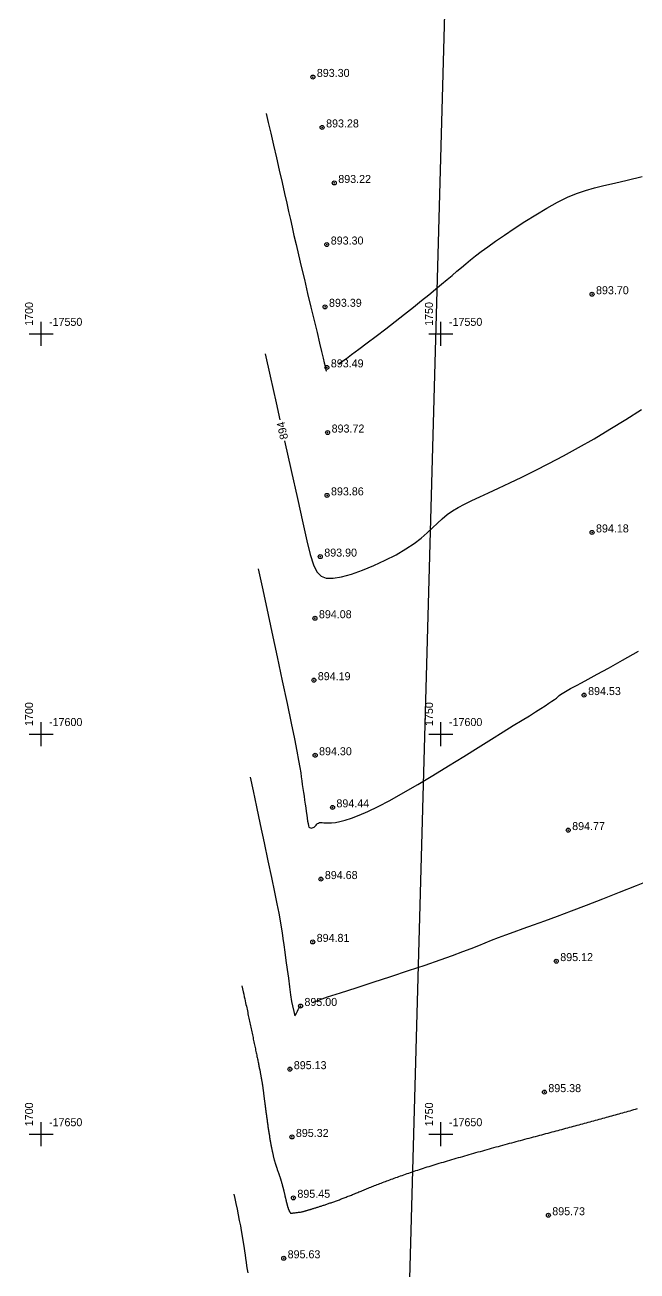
# Model space of a CAD drawing. Header units: millimetres. Extents: x -1114 to 5336, y -18321 to -16715.
# Drawn here: x -1114.4 to -1037.8, y -18166 to -18010.3 of the extents above; entities that cross this region are included whole.
import ezdxf

# ---------------------------------------------------------------- set-up
doc = ezdxf.new("R2010")
doc.units = ezdxf.units.MM
doc.header["$PDMODE"] = 32
doc.header["$PDSIZE"] = 0.5
doc.linetypes.add('CONTI', pattern=[0])
for name, color, linetype in [('GOR_BDEFAULT', 212, 'CONTI'), ('GORIZDEFAULT', 32, 'CONTI'), ('NAD_MDEFAULT', 7, 'CONTI'), ('PI_DTDEFAULT', 3, 'CONTI'), ('PI_OTDEFAULT', 172, 'CONTI'), ('PI_TTDEFAULT', 5, 'CONTI'), ('SETKR', 7, 'CONTI')]:
    doc.layers.add(name, color=color, linetype=linetype)
doc.styles.add('1 Цифры отметки', font='', dxfattribs={"height": 1})
doc.styles.get('1 Цифры отметки').set_extended_font_data('Kyrghyz Letterica')

# ---------------------------------------------------------------- blocks, each defined once
blk = doc.blocks.new('BL_333')
at = {"color": 0}
for p, q in [((-1.5, 0), (1.5, 0)), ((0, -1.5), (0, 1.5))]:
    blk.add_line(p, q, dxfattribs=at)

msp = doc.modelspace()

# ---------------------------------------------------------------- linework, layer by layer
at = {"color": 242, "true_color": 0xcd2027, "extrusion": (-0.01325716974884626, 0.01768293051550256, 0.999755750880501), "elevation": 589.8331356211519}
msp.add_lwpolyline([(11816.23120442711, 13994.96296030176), (11803.7132254632, 13998.75885966596), (11779.60471839021, 14006.06942209178), (11743.85568373051, 14013.71036732785), (11708.10664907081, 14021.35131256394), (11381.79729851056, 13610.22881136304), (11465.06582467756, 13552.52405538412), (11816.23113084898, 13994.96298261328)], dxfattribs=at)
at = {"color": 1, "extrusion": (-0.01325716974884626, 0.01768293051550256, 0.999755750880501), "elevation": 589.833135621152}
msp.add_lwpolyline([(11816.23113084898, 13994.96298261328), (11791.19532007743, 14002.55473671864), (11779.60471839021, 14006.06942209178), (11708.10664907081, 14021.35131256394), (11381.79729851056, 13610.22881136304), (11465.06582467756, 13552.52405538412)], dxfattribs=at)
at = {"layer": 'GOR_BDEFAULT', "color": 32, "lineweight": 30}
for points in [[(-1084.328549776084, -18051.42104579571, 894), (-1083.708549776085, -18054.20104579571, 894), (-1082.958549776085, -18057.53104579571, 894), (-1082.483706962026, -18059.66490733049, 894)], [(-1079.618549776085, -18072.53104579571, 894), (-1079.118549776085, -18074.75104579571, 894), (-1078.698549776085, -18076.47104579572, 894), (-1078.298549776085, -18077.75104579571, 894), (-1077.858549776085, -18078.64104579571, 894), (-1077.338549776085, -18079.18104579571, 894), (-1076.688549776085, -18079.44104579571, 894), (-1075.838549776085, -18079.45104579571, 894), (-1074.768549776085, -18079.26104579571, 894), (-1073.518549776085, -18078.92104579571, 894), (-1072.148549776085, -18078.44104579571, 894), (-1070.728549776085, -18077.85104579571, 894), (-1069.308549776085, -18077.20104579571, 894), (-1067.968549776085, -18076.50104579571, 894), (-1066.748549776084, -18075.79104579572, 894), (-1065.708549776085, -18075.09104579571, 894), (-1064.828549776084, -18074.42104579571, 894), (-1064.068549776085, -18073.77104579571, 894), (-1063.398549776085, -18073.15104579572, 894), (-1062.788549776085, -18072.56104579572, 894), (-1062.188549776085, -18072.01104579571, 894), (-1061.578549776084, -18071.50104579571, 894), (-1060.928549776085, -18071.04104579572, 894), (-1060.198549776085, -18070.60104579571, 894), (-1059.398549776085, -18070.17104579571, 894), (-1058.508549776085, -18069.74104579572, 894), (-1057.508549776085, -18069.27104579571, 894), (-1056.398549776085, -18068.76104579571, 894), (-1055.148549776085, -18068.19104579571, 894), (-1053.748549776084, -18067.54104579572, 894), (-1052.228549776085, -18066.81104579572, 894), (-1050.578549776084, -18066.00104579571, 894), (-1048.848549776085, -18065.12104579571, 894), (-1047.018549776085, -18064.16104579571, 894), (-1045.138549776085, -18063.12104579571, 894), (-1043.198549776085, -18062.01104579571, 894), (-1041.228549776085, -18060.83104579571, 894), (-1039.248549776084, -18059.61104579571, 894), (-1037.268549776085, -18058.37104579571, 894)], [(-1081.898549776085, -18062.27104579571, 894), (-1081.068549776085, -18065.98104579571, 894), (-1080.298549776085, -18069.48104579571, 894), (-1079.618549776085, -18072.53104579571, 894)], [(-1088.238549776085, -18156.39104579571, 896), (-1088.128549776085, -18156.93104579571, 896), (-1087.998549776084, -18157.56104579572, 896), (-1087.848549776085, -18158.26104579571, 896), (-1087.698549776085, -18158.98104579571, 896), (-1087.558549776085, -18159.69104579571, 896), (-1087.418549776085, -18160.35104579571, 896), (-1087.308549776085, -18160.92104579571, 896), (-1086.938549776085, -18163.16104579571, 896), (-1086.898549776085, -18163.54104579572, 896), (-1086.838549776085, -18163.96104579571, 896), (-1086.788549776085, -18164.42104579571, 896), (-1086.718549776085, -18164.90104579572, 896), (-1086.648549776085, -18165.37104579571, 896), (-1086.578549776084, -18165.81104579572, 896), (-1086.508549776085, -18166.22104579572, 896)]]:
    msp.add_polyline3d(points, dxfattribs=at)
at = {"layer": 'GORIZDEFAULT', "color": 32}
for points in [[(-1084.188549776085, -18021.38104579572, 893.5), (-1083.938549776085, -18022.51104579571, 893.5), (-1083.628549776085, -18023.85104579571, 893.5), (-1083.288549776085, -18025.34104579571, 893.5), (-1082.928549776085, -18026.90104579572, 893.5), (-1082.568549776085, -18028.47104579572, 893.5), (-1082.218549776085, -18029.98104579571, 893.5), (-1081.908549776084, -18031.36104579571, 893.5), (-1081.638549776085, -18032.57104579571, 893.5), (-1081.398549776085, -18033.64104579571, 893.5), (-1081.178549776085, -18034.63104579572, 893.5), (-1080.958549776085, -18035.60104579571, 893.5), (-1080.728549776085, -18036.62104579571, 893.5), (-1080.468549776085, -18037.74104579572, 893.5), (-1080.168549776085, -18039.02104579571, 893.5), (-1079.818549776085, -18040.50104579571, 893.5), (-1079.428549776085, -18042.14104579571, 893.5), (-1079.018549776085, -18043.85104579571, 893.5), (-1078.608549776085, -18045.58104579571, 893.5), (-1078.208549776085, -18047.23104579571, 893.5), (-1077.848549776085, -18048.76104579571, 893.5), (-1077.528549776085, -18050.07104579571, 893.5), (-1077.278549776085, -18051.12104579571, 893.5), (-1077.088549776085, -18051.93104579571, 893.5), (-1076.938549776085, -18052.53104579571, 893.5), (-1076.838549776085, -18052.95104579571, 893.5), (-1076.768549776085, -18053.23104579571, 893.5), (-1076.728549776085, -18053.40104579572, 893.5), (-1076.688549776085, -18053.51104579571, 893.5), (-1076.618549776085, -18053.49104579572, 893.5)], [(-1075.178549776085, -18052.67104579571, 893.5), (-1074.728549776085, -18052.36104579571, 893.5), (-1074.178549776085, -18051.98104579571, 893.5), (-1073.518549776085, -18051.50104579571, 893.5), (-1072.608549776085, -18050.83104579571, 893.5), (-1071.568549776085, -18050.05104579571, 893.5), (-1070.438549776085, -18049.19104579571, 893.5), (-1069.258549776085, -18048.28104579571, 893.5), (-1068.068549776085, -18047.35104579571, 893.5), (-1066.898549776085, -18046.44104579571, 893.5), (-1065.788549776085, -18045.57104579571, 893.5), (-1064.778549776085, -18044.76104579571, 893.5), (-1063.868549776085, -18044.02104579571, 893.5), (-1063.028549776085, -18043.34104579571, 893.5), (-1062.268549776085, -18042.71104579571, 893.5), (-1061.578549776084, -18042.13104579572, 893.5), (-1060.938549776085, -18041.60104579571, 893.5), (-1060.348549776085, -18041.09104579571, 893.5), (-1059.788549776085, -18040.62104579571, 893.5), (-1059.228549776085, -18040.15104579572, 893.5), (-1058.658549776084, -18039.68104579571, 893.5), (-1058.028549776085, -18039.18104579571, 893.5), (-1057.318549776085, -18038.64104579571, 893.5), (-1056.498549776084, -18038.04104579572, 893.5), (-1055.548549776085, -18037.35104579571, 893.5), (-1054.428549776085, -18036.58104579571, 893.5), (-1053.188549776085, -18035.74104579572, 893.5), (-1051.858549776085, -18034.88104579572, 893.5), (-1050.488549776085, -18034.02104579571, 893.5), (-1049.118549776085, -18033.21104579571, 893.5), (-1047.788549776085, -18032.47104579572, 893.5), (-1046.538549776085, -18031.85104579571, 893.5), (-1045.388549776085, -18031.36104579571, 893.5), (-1044.288549776085, -18030.98104579571, 893.5), (-1043.178549776085, -18030.67104579571, 893.5), (-1041.988549776085, -18030.38104579572, 893.5), (-1040.638549776085, -18030.07104579571, 893.5), (-1039.058549776085, -18029.72104579572, 893.5), (-1037.198549776085, -18029.26104579571, 893.5)], [(-1085.208549776085, -18078.26104579571, 894.5), (-1084.708549776085, -18080.53104579571, 894.5), (-1084.128549776085, -18083.23104579571, 894.5), (-1083.488549776085, -18086.19104579571, 894.5), (-1082.828549776084, -18089.26104579571, 894.5), (-1082.188549776085, -18092.27104579571, 894.5), (-1081.588549776085, -18095.09104579571, 894.5), (-1081.078549776084, -18097.54104579572, 894.5), (-1080.678549776085, -18099.51104579571, 894.5), (-1080.368549776085, -18101.04104579572, 894.5), (-1080.148549776085, -18102.20104579571, 894.5), (-1079.998549776084, -18103.08104579571, 894.5), (-1079.888549776085, -18103.74104579572, 894.5), (-1079.808549776085, -18104.27104579571, 894.5), (-1079.748549776084, -18104.74104579572, 894.5), (-1079.688549776085, -18105.22104579572, 894.5), (-1079.618549776085, -18105.70104579571, 894.5), (-1079.548549776085, -18106.20104579571, 894.5), (-1079.468549776085, -18106.69104579571, 894.5), (-1079.398549776085, -18107.19104579571, 894.5), (-1079.328549776084, -18107.67104579571, 894.5), (-1079.258549776085, -18108.15104579572, 894.5), (-1079.198549776085, -18108.60104579571, 894.5), (-1079.138549776085, -18109.03104579571, 894.5), (-1079.078549776084, -18109.43104579571, 894.5), (-1079.018549776085, -18109.79104579572, 894.5), (-1078.968549776085, -18110.10104579571, 894.5), (-1078.918549776085, -18110.36104579571, 894.5), (-1078.868549776085, -18110.55104579571, 894.5), (-1078.578549776084, -18110.69104579571, 894.5), (-1078.188549776085, -18110.54104579572, 894.5), (-1078.118549776085, -18110.46104579571, 894.5), (-1078.048549776085, -18110.37104579571, 894.5), (-1077.968549776085, -18110.28104579571, 894.5), (-1077.888549776085, -18110.18104579571, 894.5), (-1077.788549776085, -18110.09104579571, 894.5), (-1077.678549776085, -18110.03104579571, 894.5), (-1077.548549776085, -18109.98104579571, 894.5), (-1077.398549776085, -18109.97104579572, 894.5), (-1077.218549776085, -18109.98104579571, 894.5), (-1077.008549776085, -18110.00104579571, 894.5), (-1076.738549776085, -18110.02104579571, 894.5), (-1076.418549776085, -18110.02104579571, 894.5), (-1076.018549776085, -18110.00104579571, 894.5), (-1075.548549776085, -18109.95104579571, 894.5), (-1074.988549776085, -18109.84104579571, 894.5), (-1074.308549776085, -18109.67104579571, 894.5), (-1073.518549776085, -18109.41104579571, 894.5), (-1072.578549776084, -18109.06104579572, 894.5), (-1071.488549776085, -18108.58104579571, 894.5), (-1070.208549776085, -18107.97104579572, 894.5), (-1068.738549776085, -18107.20104579571, 894.5), (-1067.078549776084, -18106.27104579571, 894.5), (-1065.258549776085, -18105.21104579571, 894.5), (-1063.348549776085, -18104.07104579571, 894.5), (-1061.408549776084, -18102.89104579571, 894.5), (-1059.498549776084, -18101.71104579571, 894.5), (-1057.688549776085, -18100.58104579571, 894.5), (-1056.028549776085, -18099.55104579571, 894.5), (-1054.568549776085, -18098.64104579571, 894.5), (-1053.308549776085, -18097.86104579571, 894.5), (-1052.218549776085, -18097.19104579571, 894.5), (-1051.298549776085, -18096.62104579571, 894.5), (-1050.518549776085, -18096.13104579572, 894.5), (-1049.868549776085, -18095.72104579572, 894.5), (-1049.318549776085, -18095.37104579571, 894.5), (-1048.868549776085, -18095.07104579571, 894.5), (-1048.488549776085, -18094.81104579572, 894.5), (-1048.178549776085, -18094.59104579571, 894.5), (-1047.928549776085, -18094.41104579571, 894.5), (-1047.728549776085, -18094.25104579571, 894.5), (-1047.558549776085, -18094.11104579571, 894.5), (-1047.408549776084, -18093.99104579572, 894.5), (-1046.368549776085, -18093.33104579571, 894.5), (-1046.138549776085, -18093.21104579571, 894.5), (-1045.828549776084, -18093.06104579572, 894.5), (-1045.388549776085, -18092.83104579571, 894.5), (-1044.778549776085, -18092.51104579571, 894.5), (-1043.938549776085, -18092.06104579572, 894.5), (-1042.838549776085, -18091.45104579571, 894.5), (-1041.418549776085, -18090.67104579571, 894.5), (-1039.668549776085, -18089.68104579571, 894.5), (-1037.638549776085, -18088.54104579572, 894.5)], [(-1086.218549776085, -18104.30104579571, 895), (-1085.848549776085, -18106.00104579571, 895), (-1085.418549776085, -18108.01104579571, 895), (-1084.948549776085, -18110.21104579571, 895), (-1084.458549776085, -18112.50104579571, 895), (-1083.978549776085, -18114.75104579571, 895), (-1083.538549776085, -18116.84104579571, 895), (-1083.158549776084, -18118.67104579571, 895), (-1082.858549776085, -18120.14104579571, 895), (-1082.628549776085, -18121.30104579571, 895), (-1082.448549776085, -18122.24104579572, 895), (-1082.318549776085, -18123.02104579571, 895), (-1082.208549776085, -18123.73104579571, 895), (-1082.108549776085, -18124.44104579571, 895), (-1082.008549776085, -18125.24104579572, 895), (-1081.878549776085, -18126.17104579571, 895), (-1081.738549776085, -18127.21104579571, 895), (-1081.588549776085, -18128.32104579571, 895), (-1081.428549776085, -18129.43104579571, 895), (-1081.278549776085, -18130.50104579571, 895), (-1081.148549776085, -18131.48104579571, 895), (-1081.028549776085, -18132.33104579571, 895), (-1080.608549776085, -18134.10104579571, 895), (-1080.538549776085, -18134.00104579571, 895), (-1080.448549776085, -18133.86104579571, 895), (-1080.358549776085, -18133.69104579571, 895), (-1080.268549776085, -18133.52104579571, 895), (-1080.188549776085, -18133.34104579571, 895), (-1080.108549776085, -18133.18104579571, 895), (-1080.038549776085, -18133.05104579571, 895), (-1079.908549776084, -18133.00104579571, 895)], [(-1078.418549776085, -18132.45104579571, 895), (-1076.538549776085, -18131.75104579571, 895), (-1074.898549776085, -18131.23104579571, 895), (-1072.968549776085, -18130.61104579571, 895), (-1070.828549776084, -18129.92104579571, 895), (-1068.608549776085, -18129.20104579571, 895), (-1066.398549776085, -18128.47104579572, 895), (-1064.308549776085, -18127.77104579571, 895), (-1062.448549776085, -18127.13104579572, 895), (-1060.898549776085, -18126.58104579571, 895), (-1059.618549776085, -18126.10104579571, 895), (-1058.558549776085, -18125.69104579571, 895), (-1057.638549776085, -18125.32104579571, 895), (-1056.818549776085, -18124.98104579571, 895), (-1056.018549776085, -18124.66104579571, 895), (-1055.178549776085, -18124.33104579571, 895), (-1054.248549776084, -18123.98104579571, 895), (-1053.208549776085, -18123.61104579571, 895), (-1052.058549776085, -18123.20104579571, 895), (-1050.768549776085, -18122.74104579572, 895), (-1049.348549776085, -18122.23104579571, 895), (-1047.768549776085, -18121.65104579572, 895), (-1046.028549776085, -18121.01104579571, 895), (-1044.138549776085, -18120.28104579571, 895), (-1042.118549776085, -18119.50104579571, 895), (-1040.018549776085, -18118.68104579571, 895), (-1037.908549776084, -18117.83104579571, 895), (-1035.808549776085, -18116.99104579572, 895)], [(-1087.228549776085, -18130.35104579571, 895.5), (-1087.143077770877, -18130.74690842592, 895.5), (-1087.066023734418, -18131.10482183738, 895.5), (-1086.99643063546, -18131.42902431134, 895.5), (-1086.933341442751, -18131.72375412904, 895.5), (-1086.875799125043, -18131.99324957175, 895.5), (-1086.822846651085, -18132.24174892071, 895.5), (-1086.773526989626, -18132.47349045717, 895.5), (-1086.726883109418, -18132.69271246238, 895.5), (-1086.682078421918, -18132.90313889467, 895.5), (-1086.638758109418, -18133.10643642072, 895.5), (-1086.596687796918, -18133.30375738426, 895.5), (-1086.555633109418, -18133.49625412905, 895.5), (-1086.515359671918, -18133.68507899884, 895.5), (-1086.475633109418, -18133.87138433738, 895.5), (-1086.436219046918, -18134.05632248842, 895.5), (-1086.396883109418, -18134.24104579571, 895.5), (-1086.357436494834, -18134.42648524884, 895.5), (-1086.317872692752, -18134.61268642071, 895.5), (-1086.278230765668, -18134.79947353009, 895.5), (-1086.238549776085, -18134.98667079572, 895.5), (-1086.198868786501, -18135.17410243634, 895.5), (-1086.159226859419, -18135.36159267071, 895.5), (-1086.119663057335, -18135.54896571759, 895.5), (-1086.080216442751, -18135.73604579571, 895.5), (-1086.04092282296, -18135.92266037905, 895.5), (-1086.001804984418, -18136.10864996238, 895.5), (-1085.962882458376, -18136.29385829572, 895.5), (-1085.924174776084, -18136.47812912905, 895.5), (-1085.885701468793, -18136.66130621238, 895.5), (-1085.847482067751, -18136.84323329572, 895.5), (-1085.80953610421, -18137.02375412905, 895.5), (-1085.771883109418, -18137.20271246238, 895.5), (-1085.734545869835, -18137.37996181134, 895.5), (-1085.697560192752, -18137.55539475405, 895.5), (-1085.660965140668, -18137.72891363426, 895.5), (-1085.624799776085, -18137.90042079572, 895.5), (-1085.589103161502, -18138.06981858217, 895.5), (-1085.553914359419, -18138.23700933738, 895.5), (-1085.519272432335, -18138.40189540509, 895.5), (-1085.485216442751, -18138.56437912905, 895.5), (-1085.45178219796, -18138.72435308738, 895.5), (-1085.418992484418, -18138.88167079571, 895.5), (-1085.386866833376, -18139.03617600405, 895.5), (-1085.355424776085, -18139.18771246238, 895.5), (-1085.324685843793, -18139.33612392071, 895.5), (-1085.294669567751, -18139.48125412905, 895.5), (-1085.265395479209, -18139.62294683738, 895.5), (-1085.236883109418, -18139.76104579571, 895.5), (-1085.209148734419, -18139.89543381655, 895.5), (-1085.182195609418, -18140.02614996238, 895.5), (-1085.156023734418, -18140.15327235821, 895.5), (-1085.130633109418, -18140.27687912905, 895.5), (-1085.106023734418, -18140.39704839988, 895.5), (-1085.082195609419, -18140.51385829571, 895.5), (-1085.059148734418, -18140.62738694155, 895.5), (-1085.036883109418, -18140.73771246238, 895.5), (-1085.01539547921, -18140.84491949363, 895.5), (-1084.994669567752, -18140.94911871238, 895.5), (-1084.974685843793, -18141.05042730613, 895.5), (-1084.955424776085, -18141.14896246238, 895.5), (-1084.936866833376, -18141.24484136863, 895.5), (-1084.918992484419, -18141.33818121238, 895.5), (-1084.90178219796, -18141.42909918113, 895.5), (-1084.885216442752, -18141.51771246238, 895.5), (-1084.869272432335, -18141.60413824363, 895.5), (-1084.853914359418, -18141.68849371238, 895.5), (-1084.839103161501, -18141.77089605613, 895.5), (-1084.824799776085, -18141.85146246238, 895.5), (-1084.810965140668, -18141.93031011863, 895.5), (-1084.797560192751, -18142.00755621238, 895.5), (-1084.784545869835, -18142.08331793113, 895.5), (-1084.771883109418, -18142.15771246238, 895.5), (-1084.75953610421, -18142.23085699363, 895.5), (-1084.747482067752, -18142.30286871238, 895.5), (-1084.735701468793, -18142.37386480613, 895.5), (-1084.724174776085, -18142.44396246238, 895.5), (-1084.712882458377, -18142.51327886863, 895.5), (-1084.701804984418, -18142.58193121238, 895.5), (-1084.69092282296, -18142.65003668113, 895.5), (-1084.680216442752, -18142.71771246238, 895.5), (-1084.669669567751, -18142.78507574363, 895.5), (-1084.659278942751, -18142.85224371238, 895.5), (-1084.649044567752, -18142.91933355613, 895.5), (-1084.638966442752, -18142.98646246238, 895.5), (-1084.629044567751, -18143.05374761863, 895.5), (-1084.619278942751, -18143.12130621238, 895.5), (-1084.609669567752, -18143.18925543113, 895.5), (-1084.600216442752, -18143.25771246238, 895.5), (-1084.590913057335, -18143.32678798321, 895.5), (-1084.581726859418, -18143.39656662905, 895.5), (-1084.572618786501, -18143.46712652488, 895.5), (-1084.563549776085, -18143.53854579571, 895.5), (-1084.554480765668, -18143.61090256655, 895.5), (-1084.545372692752, -18143.68427496238, 895.5), (-1084.536186494835, -18143.75874110821, 895.5), (-1084.526883109418, -18143.83437912905, 895.5), (-1084.51742672921, -18143.91127040509, 895.5), (-1084.507794567752, -18143.98950933738, 895.5), (-1084.497967093794, -18144.06919358217, 895.5), (-1084.487924776085, -18144.15042079572, 895.5), (-1084.477648083377, -18144.23328863426, 895.5), (-1084.467117484418, -18144.31789475405, 895.5), (-1084.45631344796, -18144.40433681134, 895.5), (-1084.445216442751, -18144.49271246238, 895.5), (-1084.433810192751, -18144.58309983217, 895.5), (-1084.422091442751, -18144.67549892071, 895.5), (-1084.410060192751, -18144.76989019676, 895.5), (-1084.397716442752, -18144.86625412905, 895.5), (-1084.385060192752, -18144.96457118634, 895.5), (-1084.372091442751, -18145.06482183738, 895.5), (-1084.358810192752, -18145.16698655092, 895.5), (-1084.345216442752, -18145.27104579571, 895.5), (-1084.331313447959, -18145.37696376447, 895.5), (-1084.317117484418, -18145.48463954571, 895.5), (-1084.302648083377, -18145.59395595196, 895.5), (-1084.287924776085, -18145.70479579571, 895.5), (-1084.272967093793, -18145.81704188946, 895.5), (-1084.257794567751, -18145.93057704571, 895.5), (-1084.24242672921, -18146.04528407696, 895.5), (-1084.226883109418, -18146.16104579571, 895.5), (-1084.211179984418, -18146.2777580353, 895.5), (-1084.195320609419, -18146.39536871238, 895.5), (-1084.179304984418, -18146.51383876447, 895.5), (-1084.163133109419, -18146.63312912905, 895.5), (-1084.146804984418, -18146.75320074363, 895.5), (-1084.130320609418, -18146.87401454572, 895.5), (-1084.113679984418, -18146.9955314728, 895.5), (-1084.096883109419, -18147.11771246238, 895.5), (-1084.079929984418, -18147.24050543113, 895.5), (-1084.062820609419, -18147.36380621238, 895.5), (-1084.045554984418, -18147.48749761863, 895.5), (-1084.028133109418, -18147.61146246238, 895.5), (-1084.010554984418, -18147.73558355613, 895.5), (-1083.992820609418, -18147.85974371238, 895.5), (-1083.974929984419, -18147.98382574363, 895.5), (-1083.956883109418, -18148.10771246238, 895.5), (-1083.938679984418, -18148.23129970196, 895.5), (-1083.920320609418, -18148.35453537905, 895.5), (-1083.901804984418, -18148.47738043113, 895.5), (-1083.883133109418, -18148.59979579571, 895.5), (-1083.864304984418, -18148.7217424103, 895.5), (-1083.845320609418, -18148.84318121238, 895.5), (-1083.826179984418, -18148.96407313946, 895.5), (-1083.806883109418, -18149.08437912905, 895.5), (-1083.787433239627, -18149.2040470978, 895.5), (-1083.767846651085, -18149.32297287905, 895.5), (-1083.748142875043, -18149.4410392853, 895.5), (-1083.728341442751, -18149.55812912905, 895.5), (-1083.70846188546, -18149.67412522279, 895.5), (-1083.688523734418, -18149.78891037905, 895.5), (-1083.668546520877, -18149.9023674103, 895.5), (-1083.648549776085, -18150.01437912905, 895.5), (-1083.628549776085, -18150.12484462384, 895.5), (-1083.608549776085, -18150.23372808738, 895.5), (-1083.588549776085, -18150.34100998842, 895.5), (-1083.568549776085, -18150.44667079571, 895.5), (-1083.548549776085, -18150.55069097801, 895.5), (-1083.528549776085, -18150.65305100405, 895.5), (-1083.508549776085, -18150.75373134259, 895.5), (-1083.488549776085, -18150.85271246238, 895.5), (-1083.468549776085, -18150.94997808738, 895.5), (-1083.448549776085, -18151.04552496238, 895.5), (-1083.428549776085, -18151.13935308738, 895.5), (-1083.408549776085, -18151.23146246238, 895.5), (-1083.388549776085, -18151.32185308738, 895.5), (-1083.368549776085, -18151.41052496238, 895.5), (-1083.348549776085, -18151.49747808738, 895.5), (-1083.328549776084, -18151.58271246238, 895.5), (-1083.308549776085, -18151.66623785301, 895.5), (-1083.288549776084, -18151.74810308738, 895.5), (-1083.268549776085, -18151.82836675926, 895.5), (-1083.248549776084, -18151.90708746238, 895.5), (-1083.228549776085, -18151.98432379051, 895.5), (-1083.208549776085, -18152.06013433738, 895.5), (-1083.188549776085, -18152.13457769676, 895.5), (-1083.168549776085, -18152.20771246238, 895.5), (-1083.148549776085, -18152.27959071759, 895.5), (-1083.128549776085, -18152.35023850404, 895.5), (-1083.108549776085, -18152.41967535301, 895.5), (-1083.088549776085, -18152.48792079571, 895.5), (-1083.068549776085, -18152.55499436342, 895.5), (-1083.048549776085, -18152.62091558738, 895.5), (-1083.028549776085, -18152.68570399884, 895.5), (-1083.008549776085, -18152.74937912905, 895.5), (-1082.988549776085, -18152.81197027488, 895.5), (-1082.968549776085, -18152.87354579571, 895.5), (-1082.948549776085, -18152.93418381655, 895.5), (-1082.928549776085, -18152.99396246238, 895.5), (-1082.908549776085, -18153.05295985821, 895.5), (-1082.888549776085, -18153.11125412905, 895.5), (-1082.868549776085, -18153.16892339988, 895.5), (-1082.848549776085, -18153.22604579571, 895.5), (-1082.828553031293, -18153.28268967592, 895.5), (-1082.808575817751, -18153.33888433738, 895.5), (-1082.78863766671, -18153.39464931134, 895.5), (-1082.768758109418, -18153.45000412905, 895.5), (-1082.748956677126, -18153.50496832175, 895.5), (-1082.729252901085, -18153.55956142072, 895.5), (-1082.709666312543, -18153.61380295717, 895.5), (-1082.690216442752, -18153.66771246238, 895.5), (-1082.670919567751, -18153.72131272279, 895.5), (-1082.651778942752, -18153.77463954571, 895.5), (-1082.632794567751, -18153.82773199363, 895.5), (-1082.613966442752, -18153.88062912904, 895.5), (-1082.595294567752, -18153.93337001446, 895.5), (-1082.576778942752, -18153.98599371238, 895.5), (-1082.558419567752, -18154.03853928529, 895.5), (-1082.540216442751, -18154.09104579571, 895.5), (-1082.522169567751, -18154.14355556134, 895.5), (-1082.504278942752, -18154.19612392071, 895.5), (-1082.486544567751, -18154.24880946759, 895.5), (-1082.468966442751, -18154.30167079571, 895.5), (-1082.451544567752, -18154.35476649884, 895.5), (-1082.434278942751, -18154.40815517071, 895.5), (-1082.417169567751, -18154.46189540509, 895.5), (-1082.400216442751, -18154.51604579571, 895.5), (-1082.383416312543, -18154.5706519155, 895.5), (-1082.366752901085, -18154.62570725405, 895.5), (-1082.350206677126, -18154.68119228009, 895.5), (-1082.333758109418, -18154.73708746238, 895.5), (-1082.31738766671, -18154.79337326967, 895.5), (-1082.301075817752, -18154.85003017071, 895.5), (-1082.284803031293, -18154.90703863425, 895.5), (-1082.268549776085, -18154.96437912905, 895.5), (-1082.252306286501, -18155.02202886863, 895.5), (-1082.236101859418, -18155.07995204571, 895.5), (-1082.219975557335, -18155.1381095978, 895.5), (-1082.203966442751, -18155.19646246238, 895.5), (-1082.188113578169, -18155.25497157696, 895.5), (-1082.172456026085, -18155.31359787905, 895.5), (-1082.157032849002, -18155.37230230613, 895.5), (-1082.141883109418, -18155.43104579571, 895.5), (-1082.127032849002, -18155.48979254051, 895.5), (-1082.112456026085, -18155.54851975405, 895.5), (-1082.098113578169, -18155.60720790509, 895.5), (-1082.083966442751, -18155.66583746238, 895.5), (-1082.069975557335, -18155.72438889467, 895.5), (-1082.056101859418, -18155.78284267072, 895.5), (-1082.042306286501, -18155.84117925926, 895.5), (-1082.028549776085, -18155.89937912905, 895.5), (-1082.014799776085, -18155.95742274884, 895.5), (-1082.001049776085, -18156.01529058738, 895.5), (-1081.987299776085, -18156.07296311342, 895.5), (-1081.973549776085, -18156.13042079571, 895.5), (-1081.959799776085, -18156.18764410301, 895.5), (-1081.946049776085, -18156.24461350405, 895.5), (-1081.932299776085, -18156.30130946759, 895.5), (-1081.918549776085, -18156.35771246238, 895.5), (-1081.904806286501, -18156.41380295717, 895.5), (-1081.891101859418, -18156.46956142072, 895.5), (-1081.877475557335, -18156.52496832176, 895.5), (-1081.863966442751, -18156.58000412905, 895.5), (-1081.850613578168, -18156.63464931134, 895.5), (-1081.837456026085, -18156.68888433738, 895.5), (-1081.824532849001, -18156.74268967592, 895.5), (-1081.811883109418, -18156.79604579571, 895.5), (-1081.799532849001, -18156.8489299103, 895.5), (-1081.787456026084, -18156.90130621238, 895.5), (-1081.775613578168, -18156.95313563946, 895.5), (-1081.763966442752, -18157.00437912905, 895.5), (-1081.752475557335, -18157.05499761863, 895.5), (-1081.741101859418, -18157.10495204571, 895.5), (-1081.729806286501, -18157.1542033478, 895.5), (-1081.718549776085, -18157.20271246238, 895.5), (-1081.707303031293, -18157.25044683738, 895.5), (-1081.696075817751, -18157.29739996238, 895.5), (-1081.68488766671, -18157.34357183738, 895.5), (-1081.673758109418, -18157.38896246238, 895.5), (-1081.662706677126, -18157.43357183738, 895.5), (-1081.651752901084, -18157.47739996238, 895.5), (-1081.640916312543, -18157.52044683738, 895.5), (-1081.630216442752, -18157.56271246238, 895.5), (-1081.619666312543, -18157.60419358217, 895.5), (-1081.609252901085, -18157.64487392072, 895.5), (-1081.598956677127, -18157.68473394676, 895.5), (-1081.588758109418, -18157.72375412905, 895.5), (-1081.57863766671, -18157.76191493634, 895.5), (-1081.568575817751, -18157.79919683738, 895.5), (-1081.558553031294, -18157.83558030092, 895.5), (-1081.548549776085, -18157.87104579572, 895.5), (-1081.538553031293, -18157.90558355613, 895.5), (-1081.528575817752, -18157.93922287905, 895.5), (-1081.51863766671, -18157.97200282697, 895.5), (-1081.508758109419, -18158.00396246238, 895.5), (-1081.498956677126, -18158.0351408478, 895.5), (-1081.489252901085, -18158.06557704572, 895.5), (-1081.479666312543, -18158.09531011863, 895.5), (-1081.470216442752, -18158.12437912905, 895.5), (-1081.460916312543, -18158.15281337384, 895.5), (-1081.451752901085, -18158.18060308738, 895.5), (-1081.442706677127, -18158.20772873842, 895.5), (-1081.433758109418, -18158.23417079571, 895.5), (-1081.42488766671, -18158.25990972801, 895.5), (-1081.416075817751, -18158.28492600405, 895.5), (-1081.407303031293, -18158.30920009259, 895.5), (-1081.398549776085, -18158.33271246238, 895.5), (-1081.389799776085, -18158.3554533478, 895.5), (-1081.381049776085, -18158.37745204571, 895.5), (-1081.372299776085, -18158.39874761863, 895.5), (-1081.363549776085, -18158.41937912905, 895.5), (-1081.354799776085, -18158.43938563946, 895.5), (-1081.346049776085, -18158.45880621238, 895.5), (-1081.337299776085, -18158.4776799103, 895.5), (-1081.328549776084, -18158.49604579572, 895.5), (-1081.319799776084, -18158.51393642072, 895.5), (-1081.311049776084, -18158.53135829571, 895.5), (-1081.302299776085, -18158.54831142072, 895.5), (-1081.293549776085, -18158.56479579572, 895.5), (-1081.284799776085, -18158.58081142071, 895.5), (-1081.276049776085, -18158.59635829572, 895.5), (-1081.267299776085, -18158.61143642071, 895.5), (-1081.258549776085, -18158.62604579571, 895.5), (-1081.249803031294, -18158.64018642071, 895.5), (-1081.241075817752, -18158.65385829571, 895.5), (-1081.23238766671, -18158.66706142071, 895.5), (-1081.223758109419, -18158.67979579571, 895.5), (-1081.215206677127, -18158.69206142072, 895.5), (-1081.206752901085, -18158.70385829571, 895.5), (-1081.198416312543, -18158.71518642072, 895.5), (-1081.190216442752, -18158.72604579571, 895.5), (-1081.18174313546, -18158.73636480613, 895.5), (-1081.170867484419, -18158.74578537905, 895.5), (-1081.155030895877, -18158.75387782696, 895.5), (-1081.131674776085, -18158.76021246238, 895.5), (-1081.098240531293, -18158.7643595978, 895.5), (-1081.052169567752, -18158.76588954571, 895.5), (-1080.99090329171, -18158.76437261863, 895.5), (-1080.911883109418, -18158.75937912905, 895.5), (-1080.813683239627, -18158.75064540509, 895.5), (-1080.699409151085, -18158.73857183738, 895.5), (-1080.573299125043, -18158.72372483217, 895.5), (-1080.439591442751, -18158.70667079571, 895.5), (-1080.30252438546, -18158.68797613425, 895.5), (-1080.166336234418, -18158.66820725405, 895.5), (-1080.035265270876, -18158.64793056134, 895.5), (-1079.913549776085, -18158.62771246238, 895.5), (-1079.804409151085, -18158.60800217592, 895.5), (-1079.706987276085, -18158.58878017071, 895.5), (-1079.619409151085, -18158.569909728, 895.5), (-1079.539799776085, -18158.55125412904, 895.5), (-1079.466284151085, -18158.53267665509, 895.5), (-1079.396987276085, -18158.51404058738, 895.5), (-1079.330034151085, -18158.49520920717, 895.5), (-1079.263549776085, -18158.47604579571, 895.5), (-1079.195968395877, -18158.4564331655, 895.5), (-1079.126961234418, -18158.43633225404, 895.5), (-1079.05650876046, -18158.41572353009, 895.5), (-1078.984591442751, -18158.39458746238, 895.5), (-1078.911189750043, -18158.37290451967, 895.5), (-1078.836284151084, -18158.35065517071, 895.5), (-1078.759855114627, -18158.32781988426, 895.5), (-1078.681883109418, -18158.30437912905, 895.5), (-1078.602358369835, -18158.28031988426, 895.5), (-1078.521310192751, -18158.25565517072, 895.5), (-1078.438777640668, -18158.23040451968, 895.5), (-1078.354799776085, -18158.20458746238, 895.5), (-1078.269415661502, -18158.17822353009, 895.5), (-1078.182664359419, -18158.15133225405, 895.5), (-1078.094584932335, -18158.12393316551, 895.5), (-1078.005216442752, -18158.09604579572, 895.5), (-1077.91459469796, -18158.0676831655, 895.5), (-1077.822742484418, -18158.03883225405, 895.5), (-1077.729679333376, -18158.00947353009, 895.5), (-1077.635424776085, -18157.97958746238, 895.5), (-1077.539998343794, -18157.94915451967, 895.5), (-1077.443419567751, -18157.91815517072, 895.5), (-1077.34570797921, -18157.88656988426, 895.5), (-1077.246883109418, -18157.85437912905, 895.5), (-1077.146961234418, -18157.82156988426, 895.5), (-1077.045945609419, -18157.78815517071, 895.5), (-1076.943836234418, -18157.75415451967, 895.5), (-1076.840633109418, -18157.71958746238, 895.5), (-1076.736336234419, -18157.68447353009, 895.5), (-1076.630945609419, -18157.64883225405, 895.5), (-1076.524461234419, -18157.61268316551, 895.5), (-1076.416883109418, -18157.57604579571, 895.5), (-1076.308214489626, -18157.53892991029, 895.5), (-1076.198471651085, -18157.50130621238, 895.5), (-1076.087674125043, -18157.46313563946, 895.5), (-1075.975841442752, -18157.42437912905, 895.5), (-1075.86299313546, -18157.38499761863, 895.5), (-1075.749148734418, -18157.34495204571, 895.5), (-1075.634327770877, -18157.3042033478, 895.5), (-1075.518549776085, -18157.26271246238, 895.5), (-1075.401834281293, -18157.22045009259, 895.5), (-1075.284200817751, -18157.17742600405, 895.5), (-1075.165668916709, -18157.13365972801, 895.5), (-1075.046258109418, -18157.08917079572, 895.5), (-1074.925987927127, -18157.04397873842, 895.5), (-1074.804877901084, -18156.99810308738, 895.5), (-1074.682947562543, -18156.95156337384, 895.5), (-1074.560216442752, -18156.90437912905, 895.5), (-1074.436694307335, -18156.85656662905, 895.5), (-1074.312351859418, -18156.80812912905, 895.5), (-1074.187150036501, -18156.75906662905, 895.5), (-1074.061049776085, -18156.70937912905, 895.5), (-1073.934012015668, -18156.65906662905, 895.5), (-1073.805997692752, -18156.60812912904, 895.5), (-1073.676967744835, -18156.55656662905, 895.5), (-1073.546883109418, -18156.50437912905, 895.5), (-1073.415701468793, -18156.45156662905, 895.5), (-1073.283367484418, -18156.39812912905, 895.5), (-1073.149822562543, -18156.34406662904, 895.5), (-1073.015008109418, -18156.28937912904, 895.5), (-1072.878865531293, -18156.23406662905, 895.5), (-1072.741336234418, -18156.17812912905, 895.5), (-1072.602361625043, -18156.12156662905, 895.5), (-1072.461883109419, -18156.06437912905, 895.5), (-1072.31984860421, -18156.00656988426, 895.5), (-1072.176232067752, -18155.94815517071, 895.5), (-1072.031013968794, -18155.88915451967, 895.5), (-1071.884174776085, -18155.82958746238, 895.5), (-1071.735694958376, -18155.76947353009, 895.5), (-1071.585554984418, -18155.70883225405, 895.5), (-1071.43373532296, -18155.64768316551, 895.5), (-1071.280216442751, -18155.58604579571, 895.5), (-1071.124975557334, -18155.52393642072, 895.5), (-1070.967976859418, -18155.46135829571, 895.5), (-1070.809181286501, -18155.39831142071, 895.5), (-1070.648549776085, -18155.33479579571, 895.5), (-1070.486043265668, -18155.27081142072, 895.5), (-1070.321622692752, -18155.20635829572, 895.5), (-1070.155248994834, -18155.14143642071, 895.5), (-1069.986883109418, -18155.07604579571, 895.5), (-1069.816485974002, -18155.01018967592, 895.5), (-1069.644018526084, -18154.94388433738, 895.5), (-1069.469441703168, -18154.87714931134, 895.5), (-1069.292716442751, -18154.81000412905, 895.5), (-1069.113803682335, -18154.74246832175, 895.5), (-1068.932664359419, -18154.67456142071, 895.5), (-1068.749259411501, -18154.60630295717, 895.5), (-1068.563549776085, -18154.53771246238, 895.5), (-1068.375496390669, -18154.46880295717, 895.5), (-1068.185060192752, -18154.39956142072, 895.5), (-1067.992202119835, -18154.32996832176, 895.5), (-1067.796883109419, -18154.26000412905, 895.5), (-1067.599064099001, -18154.18964931134, 895.5), (-1067.398706026085, -18154.11888433738, 895.5), (-1067.195769828169, -18154.04768967592, 895.5), (-1066.990216442751, -18153.97604579571, 895.5), (-1066.782006807335, -18153.90393642071, 895.5), (-1066.571101859418, -18153.83135829572, 895.5), (-1066.357462536502, -18153.75831142071, 895.5), (-1066.141049776085, -18153.68479579571, 895.5), (-1065.921824515668, -18153.61081142071, 895.5), (-1065.699747692752, -18153.53635829571, 895.5), (-1065.474780244835, -18153.46143642072, 895.5), (-1065.246883109418, -18153.38604579571, 895.5), (-1065.016036755252, -18153.31019618634, 895.5), (-1064.782299776085, -18153.23393642071, 895.5), (-1064.545750296918, -18153.15732509259, 895.5), (-1064.306466442751, -18153.08042079571, 895.5), (-1064.064526338585, -18153.00328212384, 895.5), (-1063.820008109418, -18152.92596767071, 895.5), (-1063.572989880251, -18152.84853603009, 895.5), (-1063.323549776085, -18152.77104579571, 895.5), (-1063.071772432335, -18152.69354254051, 895.5), (-1062.817768526085, -18152.61601975405, 895.5), (-1062.561655244835, -18152.53845790509, 895.5), (-1062.303549776085, -18152.46083746238, 895.5), (-1062.043569307335, -18152.38313889467, 895.5), (-1061.781831026085, -18152.30534267072, 895.5), (-1061.518452119835, -18152.22742925926, 895.5), (-1061.253549776085, -18152.14937912905, 895.5), (-1060.987228161502, -18152.07117925926, 895.5), (-1060.719539359418, -18151.99284267072, 895.5), (-1060.450522432335, -18151.91438889467, 895.5), (-1060.180216442752, -18151.83583746238, 895.5), (-1059.908660453169, -18151.75720790509, 895.5), (-1059.635893526085, -18151.67851975405, 895.5), (-1059.361954724001, -18151.59979254051, 895.5), (-1059.086883109419, -18151.52104579571, 895.5), (-1058.810730765668, -18151.44229905092, 895.5), (-1058.533601859418, -18151.36357183738, 895.5), (-1058.255613578168, -18151.28488368634, 895.5), (-1057.976883109418, -18151.20625412905, 895.5), (-1057.697527640668, -18151.12770269675, 895.5), (-1057.417664359418, -18151.04924892071, 895.5), (-1057.137410453168, -18150.97091233217, 895.5), (-1056.856883109418, -18150.89271246238, 895.5), (-1056.576189750043, -18150.81466884259, 895.5), (-1056.295398734418, -18150.73680100405, 895.5), (-1056.014568656294, -18150.659128478, 895.5), (-1055.733758109418, -18150.58167079571, 895.5), (-1055.453025687543, -18150.50444748842, 895.5), (-1055.172429984418, -18150.42747808738, 895.5), (-1054.892029593793, -18150.35078212384, 895.5), (-1054.611883109418, -18150.27437912904, 895.5), (-1054.332062145876, -18150.19828863426, 895.5), (-1054.052690401085, -18150.12253017071, 895.5), (-1053.773904593793, -18150.04712326967, 895.5), (-1053.495841442752, -18149.97208746238, 895.5), (-1053.21863766671, -18149.89744228009, 895.5), (-1052.942429984419, -18149.82320725404, 895.5), (-1052.667355114627, -18149.7494019155, 895.5), (-1052.393549776085, -18149.67604579571, 895.5), (-1052.121131156293, -18149.60315517071, 895.5), (-1051.850138317751, -18149.53073329571, 895.5), (-1051.580590791709, -18149.45878017071, 895.5), (-1051.312508109418, -18149.38729579571, 895.5), (-1051.045909802127, -18149.31628017071, 895.5), (-1050.780815401085, -18149.24573329571, 895.5), (-1050.517244437543, -18149.17565517071, 895.5), (-1050.255216442752, -18149.10604579571, 895.5), (-1049.994747692752, -18149.0369019155, 895.5), (-1049.735841442752, -18148.96820725405, 895.5), (-1049.478497692751, -18148.89994228009, 895.5), (-1049.222716442751, -18148.83208746238, 895.5), (-1048.968497692751, -18148.76462326967, 895.5), (-1048.715841442751, -18148.69753017071, 895.5), (-1048.464747692751, -18148.63078863425, 895.5), (-1048.215216442752, -18148.56437912905, 895.5), (-1047.967237927126, -18148.49828537905, 895.5), (-1047.720763317751, -18148.43250412905, 895.5), (-1047.475734020876, -18148.36703537905, 895.5), (-1047.232091442751, -18148.30187912905, 895.5), (-1046.989776989626, -18148.23703537905, 895.5), (-1046.748732067751, -18148.17250412905, 895.5), (-1046.508898083376, -18148.10828537905, 895.5), (-1046.270216442751, -18148.04437912905, 895.5), (-1046.032628552126, -18147.98077886863, 895.5), (-1045.796075817751, -18147.91745204572, 895.5), (-1045.560499645876, -18147.8543595978, 895.5), (-1045.325841442751, -18147.79146246238, 895.5), (-1045.092042614627, -18147.72872157696, 895.5), (-1044.859044567751, -18147.66609787905, 895.5), (-1044.626788708376, -18147.60355230613, 895.5), (-1044.395216442751, -18147.54104579572, 895.5), (-1044.164275687543, -18147.47854905092, 895.5), (-1043.933940401084, -18147.41607183738, 895.5), (-1043.704191052127, -18147.35363368634, 895.5), (-1043.475008109418, -18147.29125412905, 895.5), (-1043.24637204171, -18147.22895269676, 895.5), (-1043.018263317751, -18147.16674892071, 895.5), (-1042.790662406293, -18147.10466233217, 895.5), (-1042.563549776085, -18147.04271246238, 895.5), (-1042.336892875043, -18146.98090582176, 895.5), (-1042.110607067752, -18146.91919683738, 895.5), (-1041.88459469796, -18146.85752691551, 895.5), (-1041.658758109418, -18146.79583746238, 895.5), (-1041.432999645876, -18146.73406988426, 895.5), (-1041.207221651085, -18146.67216558738, 895.5), (-1040.981326468794, -18146.61006597801, 895.5), (-1040.755216442752, -18146.54771246238, 895.5), (-1040.528810192752, -18146.48505621238, 895.5), (-1040.302091442752, -18146.42208746238, 895.5), (-1040.075060192751, -18146.35880621238, 895.5), (-1039.847716442751, -18146.29521246238, 895.5), (-1039.620060192751, -18146.23130621238, 895.5), (-1039.392091442752, -18146.16708746238, 895.5), (-1039.163810192751, -18146.10255621238, 895.5), (-1038.935216442752, -18146.03771246238, 895.5), (-1038.706303682335, -18145.97255295717, 895.5), (-1038.477039359418, -18145.90706142072, 895.5), (-1038.247384411502, -18145.84121832176, 895.5), (-1038.017299776085, -18145.77500412905, 895.5), (-1037.786746390669, -18145.70839931134, 895.5)]]:
    msp.add_polyline3d(points, dxfattribs=at)
at = {"layer": 'PI_DTDEFAULT', "color": 18, "true_color": 0x000000}
for p in [(-1043.468549776085, -18043.96104579571, 893.7), (-1043.468549776085, -18073.72104579572, 894.178), (-1044.458549776085, -18094.05104579571, 894.5269999999999), (-1046.448549776085, -18110.92104579571, 894.7710000000001), (-1047.938549776085, -18127.29104579572, 895.1189999999999), (-1049.418549776085, -18143.65104579572, 895.385), (-1048.928549776085, -18159.03104579571, 895.7289999999999)]:
    msp.add_point(p, dxfattribs=at)
at = {"layer": 'PI_TTDEFAULT', "color": 18, "true_color": 0x000000}
for p in [(-1078.368549776085, -18016.82104579571, 893.3), (-1077.208549776085, -18023.12104579571, 893.28), (-1075.688549776085, -18030.06104579572, 893.22), (-1076.628549776085, -18037.75104579571, 893.3), (-1076.848549776085, -18045.54104579572, 893.39), (-1076.618549776085, -18053.11104579571, 893.49), (-1076.518549776085, -18061.24104579572, 893.72), (-1076.598549776085, -18069.09104579571, 893.86), (-1077.438549776085, -18076.74104579572, 893.9), (-1078.108549776085, -18084.45104579571, 894.08), (-1078.238549776085, -18092.18104579571, 894.19), (-1078.078549776084, -18101.56104579572, 894.3), (-1075.908549776084, -18108.08104579571, 894.44), (-1077.368549776085, -18117.04104579572, 894.68), (-1078.388549776085, -18124.89104579571, 894.81), (-1079.908549776084, -18132.89104579571, 895), (-1081.238549776085, -18140.78104579571, 895.13), (-1080.978549776085, -18149.25104579571, 895.32), (-1080.798549776085, -18156.86104579571, 895.45), (-1082.008549776085, -18164.41104579571, 895.63)]:
    msp.add_point(p, dxfattribs=at)

# ---------------------------------------------------------------- block references
at = {"layer": 'SETKR', "color": 18, "true_color": 0x000000}
for p in [(-1112.348549776085, -18048.91104579571), (-1062.348549776085, -18048.91104579571), (-1112.348549776085, -18098.91104579571), (-1062.348549776085, -18098.91104579571), (-1112.348549776085, -18148.91104579571), (-1062.348549776085, -18148.91104579571)]:
    msp.add_blockref('BL_333', p, dxfattribs=at)

# ---------------------------------------------------------------- texts
at = {"layer": 'GOR_BDEFAULT', "color": 32, "style": '1 Цифры отметки'}
msp.add_text('894', height=1, rotation=102.600206, dxfattribs=at).set_placement((-1081.448398731383, -18061.98410767832, 894))
at = {"layer": 'NAD_MDEFAULT', "color": 7, "style": '1 Цифры отметки'}
for s, p in [('1700', (-1113.348549776085, -18047.91104579571)), ('1700', (-1113.348549776085, -18047.91104579571)), ('1750', (-1063.348549776085, -18047.91104579571)), ('1700', (-1113.348549776085, -18097.91104579571)), ('1700', (-1113.348549776085, -18097.91104579571)), ('1750', (-1063.348549776085, -18097.91104579571)), ('1700', (-1113.348549776085, -18147.91104579571)), ('1750', (-1063.348549776085, -18147.91104579571))]:
    msp.add_text(s, height=1, rotation=90, dxfattribs=at).set_placement(p)
for s, p in [('-17550', (-1111.348549776085, -18047.91104579571)), ('-17550', (-1111.348549776085, -18047.91104579571)), ('-17550', (-1061.348549776085, -18047.91104579571)), ('-17600', (-1111.348549776085, -18097.91104579571)), ('-17600', (-1111.348549776085, -18097.91104579571)), ('-17600', (-1061.348549776085, -18097.91104579571)), ('-17650', (-1111.348549776085, -18147.91104579571)), ('-17650', (-1061.348549776085, -18147.91104579571))]:
    msp.add_text(s, height=1, dxfattribs=at).set_placement(p)
at = {"layer": 'PI_OTDEFAULT', "color": 18, "true_color": 0x000000, "style": '1 Цифры отметки'}
for s, p in [('893.30', (-1077.868549776085, -18016.81104579572)), ('893.28', (-1076.708549776085, -18023.12104579571)), ('893.22', (-1075.188549776085, -18030.06104579572)), ('893.30', (-1076.128549776085, -18037.75104579571)), ('893.70', (-1042.968549776085, -18043.96104579571)), ('893.39', (-1076.348549776085, -18045.53104579571)), ('893.49', (-1076.118549776085, -18053.10104579571)), ('893.72', (-1076.018549776085, -18061.24104579572)), ('893.86', (-1076.098549776085, -18069.09104579571)), ('894.18', (-1042.968549776085, -18073.72104579572)), ('893.90', (-1076.938549776085, -18076.74104579572)), ('894.08', (-1077.608549776085, -18084.44104579571)), ('894.19', (-1077.748549776084, -18092.18104579571)), ('894.53', (-1043.958549776085, -18094.04104579572)), ('894.30', (-1077.588549776085, -18101.56104579572)), ('894.44', (-1075.418549776085, -18108.07104579571)), ('894.77', (-1045.948549776085, -18110.91104579571)), ('894.68', (-1076.868549776085, -18117.03104579571)), ('894.81', (-1077.888549776085, -18124.88104579572)), ('895.12', (-1047.438549776085, -18127.28104579571)), ('895.00', (-1079.418549776085, -18132.88104579572)), ('895.13', (-1080.748549776084, -18140.78104579571)), ('895.38', (-1048.928549776085, -18143.65104579572)), ('895.32', (-1080.488549776085, -18149.25104579571)), ('895.45', (-1080.298549776085, -18156.85104579571)), ('895.73', (-1048.438549776085, -18159.03104579571)), ('895.63', (-1081.518549776085, -18164.41104579571))]:
    msp.add_text(s, height=1, dxfattribs=at).set_placement(p)

doc.saveas('drawing.dxf')
